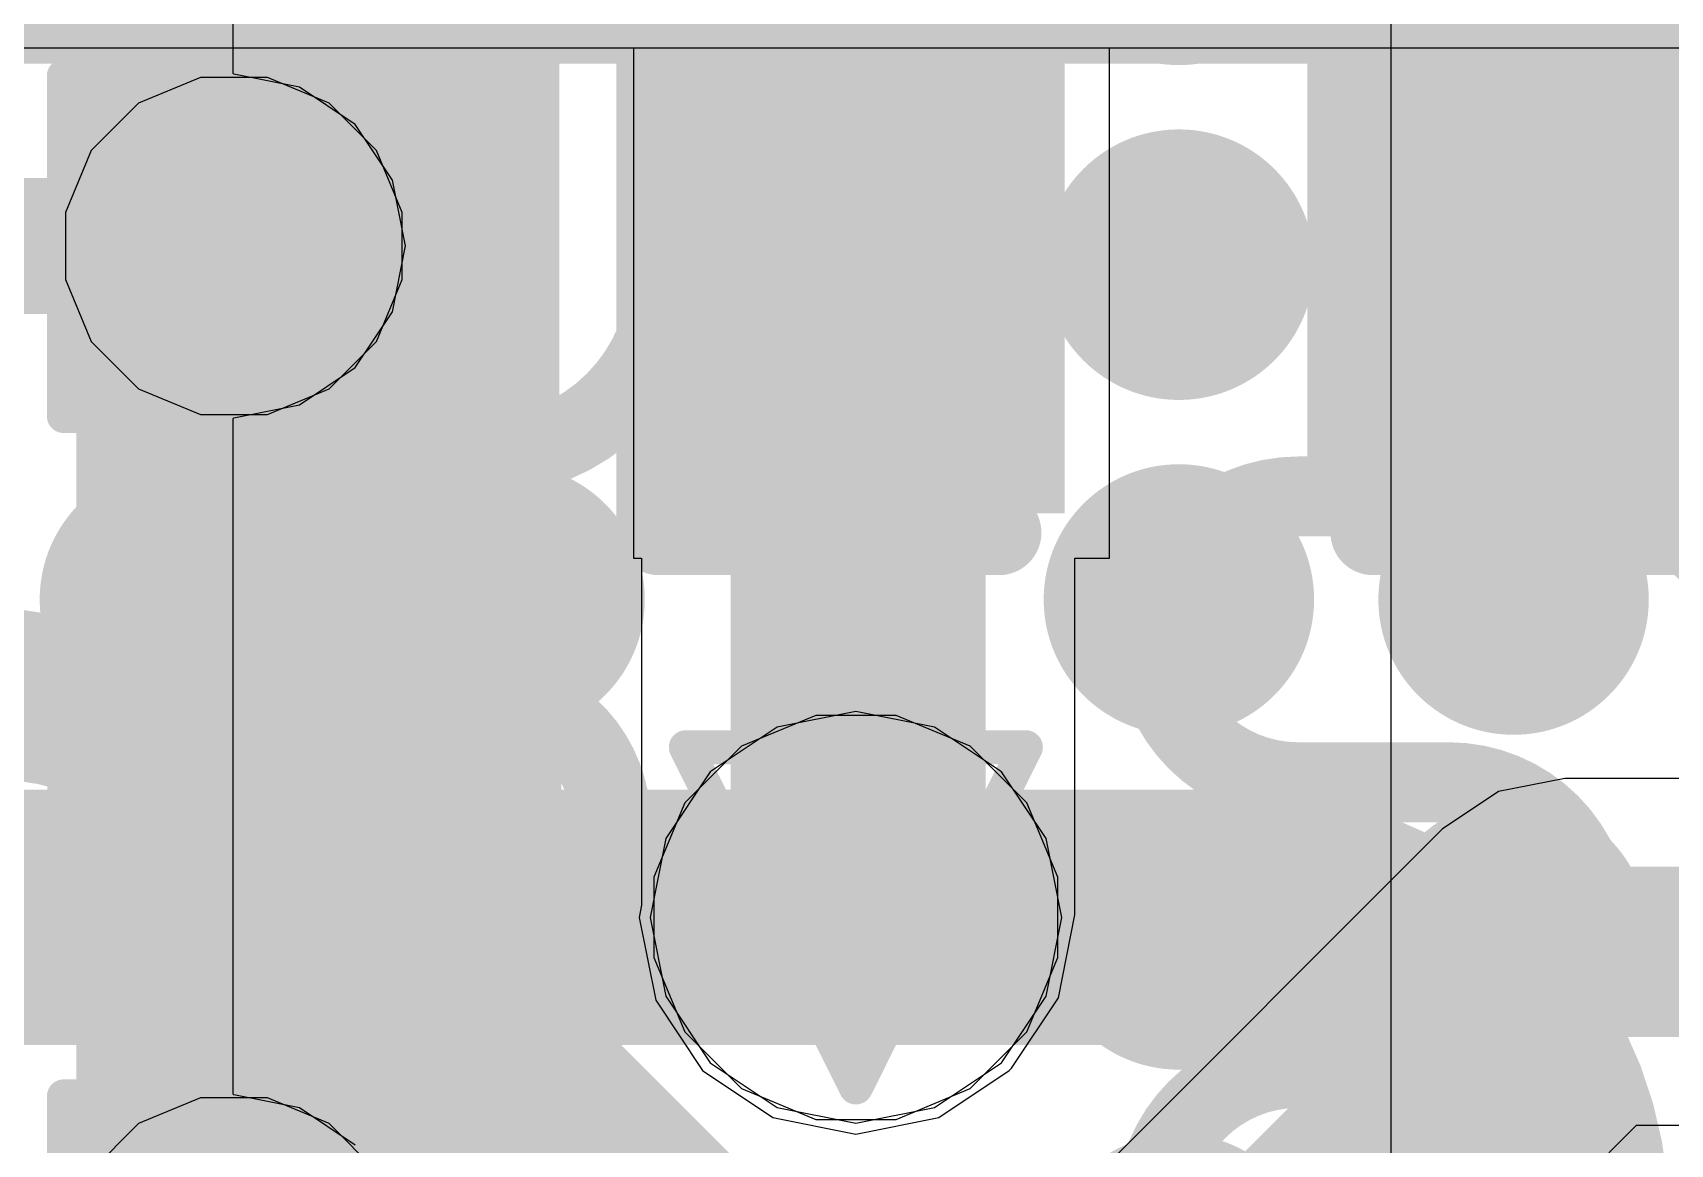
# Model space of a CAD drawing. Header units: inches. Extents: x -6 to 284, y -12 to 154.
# Drawn here: x 57.557 to 60.003, y -4.008 to -2.348 of the extents above; entities that cross this region are included whole.
import ezdxf

# ---------------------------------------------------------------- set-up
doc = ezdxf.new("R2010")
doc.units = ezdxf.units.IN
for name, color, linetype in [('Bottom Layer', 5, 'Continuous'), ('Bottom Paste', 16, 'Continuous'), ('Bottom Solder', 6, 'Continuous'), ('Drill Drawing', 1, 'Continuous'), ('GND-1', 16, 'Continuous'), ('GND-2', 90, 'Continuous'), ('GND-3', 216, 'Continuous'), ('GND-4', 54, 'Continuous'), ('PWR-1', 156, 'Continuous'), ('PWR-2', 130, 'Continuous'), ('Signal L1', 76, 'Continuous'), ('Signal L2', 6, 'Continuous'), ('Top Layer', 1, 'Continuous'), ('Top Overlay', 2, 'Continuous'), ('Top Paste', 8, 'Continuous'), ('Top Solder', 216, 'Continuous'), ('Via Holes', 16, 'Continuous')]:
    doc.layers.add(name, color=color, linetype=linetype)

# ---------------------------------------------------------------- blocks, each defined once
blk = doc.blocks.new('FBGA_153_11_5_13__B_131')
at = {"layer": 'Bottom Layer'}
h = blk.add_hatch(color=5, dxfattribs=at)
edge = h.paths.add_edge_path()
edge.add_arc((2.25000058, 1.74999904), 0.127, 0, 360)
h = blk.add_hatch(color=5, dxfattribs=at)
edge = h.paths.add_edge_path()
edge.add_arc((2.74999958, 1.74999904), 0.127, 0, 360)
h = blk.add_hatch(color=5, dxfattribs=at)
edge = h.paths.add_edge_path()
edge.add_arc((0.75000104, 1.25000004), 0.127, 0, 360)
h = blk.add_hatch(color=5, dxfattribs=at)
edge = h.paths.add_edge_path()
edge.add_arc((1.25000004, 1.25000004), 0.127, 0, 360)
h = blk.add_hatch(color=5, dxfattribs=at)
edge = h.paths.add_edge_path()
edge.add_arc((2.25000058, 1.25000004), 0.127, 0, 360)
h = blk.add_hatch(color=5, dxfattribs=at)
edge = h.paths.add_edge_path()
edge.add_arc((2.74999958, 1.25000004), 0.127, 0, 360)
h = blk.add_hatch(color=5, dxfattribs=at)
edge = h.paths.add_edge_path()
edge.add_arc((1.25000004, 0.75000104), 0.127, 0, 360)
h = blk.add_hatch(color=5, dxfattribs=at)
edge = h.paths.add_edge_path()
edge.add_arc((2.25000058, 0.75000104), 0.127, 0, 360)
h = blk.add_hatch(color=5, dxfattribs=at)
edge = h.paths.add_edge_path()
edge.add_arc((2.74999958, 0.75000104), 0.127, 0, 360)
at = {"layer": 'Bottom Paste'}
h = blk.add_hatch(color=16, dxfattribs=at)
edge = h.paths.add_edge_path()
edge.add_arc((2.25000058, 1.74999904), 0.127, 0, 360)
h = blk.add_hatch(color=16, dxfattribs=at)
edge = h.paths.add_edge_path()
edge.add_arc((2.74999958, 1.74999904), 0.127, 0, 360)
h = blk.add_hatch(color=16, dxfattribs=at)
edge = h.paths.add_edge_path()
edge.add_arc((0.75000104, 1.25000004), 0.127, 0, 360)
h = blk.add_hatch(color=16, dxfattribs=at)
edge = h.paths.add_edge_path()
edge.add_arc((1.25000004, 1.25000004), 0.127, 0, 360)
h = blk.add_hatch(color=16, dxfattribs=at)
edge = h.paths.add_edge_path()
edge.add_arc((2.25000058, 1.25000004), 0.127, 0, 360)
h = blk.add_hatch(color=16, dxfattribs=at)
edge = h.paths.add_edge_path()
edge.add_arc((2.74999958, 1.25000004), 0.127, 0, 360)
h = blk.add_hatch(color=16, dxfattribs=at)
edge = h.paths.add_edge_path()
edge.add_arc((1.25000004, 0.75000104), 0.127, 0, 360)
h = blk.add_hatch(color=16, dxfattribs=at)
edge = h.paths.add_edge_path()
edge.add_arc((2.25000058, 0.75000104), 0.127, 0, 360)
h = blk.add_hatch(color=16, dxfattribs=at)
edge = h.paths.add_edge_path()
edge.add_arc((2.74999958, 0.75000104), 0.127, 0, 360)
at = {"layer": 'Bottom Solder'}
h = blk.add_hatch(color=6, dxfattribs=at)
edge = h.paths.add_edge_path()
edge.add_arc((0.75000104, 2.25000058), 0.20200112, 0, 360)
h = blk.add_hatch(color=6, dxfattribs=at)
edge = h.paths.add_edge_path()
edge.add_arc((1.25000004, 2.25000058), 0.20200112, 0, 360)
h = blk.add_hatch(color=6, dxfattribs=at)
edge = h.paths.add_edge_path()
edge.add_arc((1.74999904, 2.25000058), 0.20200112, 0, 360)
h = blk.add_hatch(color=6, dxfattribs=at)
edge = h.paths.add_edge_path()
edge.add_arc((2.25000058, 2.25000058), 0.20200112, 0, 360)
h = blk.add_hatch(color=6, dxfattribs=at)
edge = h.paths.add_edge_path()
edge.add_arc((2.74999958, 2.25000058), 0.20200112, 0, 360)
h = blk.add_hatch(color=6, dxfattribs=at)
edge = h.paths.add_edge_path()
edge.add_arc((2.25000058, 1.74999904), 0.20200112, 0, 360)
h = blk.add_hatch(color=6, dxfattribs=at)
edge = h.paths.add_edge_path()
edge.add_arc((2.74999958, 1.74999904), 0.20200112, 0, 360)
h = blk.add_hatch(color=6, dxfattribs=at)
edge = h.paths.add_edge_path()
edge.add_arc((0.75000104, 1.25000004), 0.20200112, 0, 360)
h = blk.add_hatch(color=6, dxfattribs=at)
edge = h.paths.add_edge_path()
edge.add_arc((1.25000004, 1.25000004), 0.20200112, 0, 360)
h = blk.add_hatch(color=6, dxfattribs=at)
edge = h.paths.add_edge_path()
edge.add_arc((2.25000058, 1.25000004), 0.20200112, 0, 360)
h = blk.add_hatch(color=6, dxfattribs=at)
edge = h.paths.add_edge_path()
edge.add_arc((2.74999958, 1.25000004), 0.20200112, 0, 360)
h = blk.add_hatch(color=6, dxfattribs=at)
edge = h.paths.add_edge_path()
edge.add_arc((1.25000004, 0.75000104), 0.20200112, 0, 360)
h = blk.add_hatch(color=6, dxfattribs=at)
edge = h.paths.add_edge_path()
edge.add_arc((2.25000058, 0.75000104), 0.20200112, 0, 360)
h = blk.add_hatch(color=6, dxfattribs=at)
edge = h.paths.add_edge_path()
edge.add_arc((2.74999958, 0.75000104), 0.20200112, 0, 360)
h = blk.add_hatch(color=6, dxfattribs=at)
edge = h.paths.add_edge_path()
edge.add_arc((1.25000004, 0.2499995), 0.20200112, 0, 360)
h = blk.add_hatch(color=6, dxfattribs=at)
edge = h.paths.add_edge_path()
edge.add_arc((2.25000058, 0.2499995), 0.20200112, 0, 360)
h = blk.add_hatch(color=6, dxfattribs=at)
edge = h.paths.add_edge_path()
edge.add_arc((2.74999958, 0.2499995), 0.20200112, 0, 360)
blk = doc.blocks.new('C___0402_320')
at = {"layer": 'Top Layer'}
for points in [[(-0.6985, -0.3175), (-0.6985, 0.3175), (-0.2412999999999999, 0.3175), (-0.2413, -0.3175)], [(0.24130254, -0.3175), (0.24130254, 0.3175), (0.6985025399999999, 0.3175), (0.6985025399999999, -0.3175)]]:
    blk.add_hatch(color=1, dxfattribs=at).paths.add_polyline_path(points)
at = {"layer": 'Top Paste'}
for points in [[(-0.6985, -0.3175), (-0.6985, 0.3175), (-0.2412999999999999, 0.3175), (-0.2413, -0.3175)], [(0.24130254, -0.3175), (0.24130254, 0.3175), (0.6985025399999999, 0.3175), (0.6985025399999999, -0.3175)]]:
    blk.add_hatch(color=8, dxfattribs=at).paths.add_polyline_path(points)
at = {"layer": 'Top Solder'}
for points in [[(-0.7584998799999999, -0.37749988), (-0.7584998799999999, 0.37749988), (-0.18130012, 0.37749988), (-0.18130012, -0.37749988)], [(0.1813026599999999, -0.37749988), (0.18130266, 0.37749988), (0.75850242, 0.37749988), (0.75850242, -0.37749988)]]:
    blk.add_hatch(color=216, dxfattribs=at).paths.add_polyline_path(points)
at = {"layer": 'Top Overlay'}
for points in [[(-0.7874, 0.4064, 0.127, 0.127, 0), (-0.7874, -0.4064, 0.127, 0.127, 0)], [(-0.2794, 0.4064, 0.127, 0.127, 0), (-0.7874, 0.4064, 0.127, 0.127, 0)], [(0.7874, 0.4064, 0.127, 0.127, 0), (0.27940254, 0.40640254, 0.127, 0.127, 0)], [(0.7874, 0.4064, 0.127, 0.127, 0), (0.7874, -0.4064, 0.127, 0.127, 0)], [(-0.2794, -0.4064, 0.127, 0.127, 0), (-0.7874, -0.4064, 0.127, 0.127, 0)], [(0.7874, -0.4064, 0.127, 0.127, 0), (0.27940254, -0.40640254, 0.127, 0.127, 0)]]:
    blk.add_lwpolyline(points, format="xyseb", dxfattribs=at)
for points in [[(-0.8191499999999999, 0.4064, 0.0635, 0.0635, 1), (-0.7556499999999999, 0.4064, 0.0635, 0.0635, 1)], [(-0.8191499999999999, 0.4064, 0.0635, 0.0635, 1), (-0.7556499999999999, 0.4064, 0.0635, 0.0635, 1)], [(-0.31115, 0.4064, 0.0635, 0.0635, 1), (-0.24765, 0.4064, 0.0635, 0.0635, 1)], [(0.24765254, 0.40640254, 0.0635, 0.0635, 1), (0.31115254, 0.40640254, 0.0635, 0.0635, 1)], [(0.7556499999999999, 0.4064, 0.0635, 0.0635, 1), (0.8191499999999999, 0.4064, 0.0635, 0.0635, 1)], [(0.7556499999999999, 0.4064, 0.0635, 0.0635, 1), (0.8191499999999999, 0.4064, 0.0635, 0.0635, 1)], [(-0.8191499999999999, -0.4064, 0.0635, 0.0635, 1), (-0.7556499999999999, -0.4064, 0.0635, 0.0635, 1)], [(-0.8191499999999999, -0.4064, 0.0635, 0.0635, 1), (-0.7556499999999999, -0.4064, 0.0635, 0.0635, 1)], [(-0.31115, -0.4064, 0.0635, 0.0635, 1), (-0.24765, -0.4064, 0.0635, 0.0635, 1)], [(0.24765254, -0.40640254, 0.0635, 0.0635, 1), (0.31115254, -0.40640254, 0.0635, 0.0635, 1)], [(0.7556499999999999, -0.4064, 0.0635, 0.0635, 1), (0.8191499999999999, -0.4064, 0.0635, 0.0635, 1)], [(0.7556499999999999, -0.4064, 0.0635, 0.0635, 1), (0.8191499999999999, -0.4064, 0.0635, 0.0635, 1)]]:
    blk.add_lwpolyline(points, format="xyseb", close=True, dxfattribs=at)
blk = doc.blocks.new('C___0402_321')
at = {"layer": 'Top Layer'}
for points in [[(-0.6985, -0.3175), (-0.6985, 0.3175), (-0.2412999999999999, 0.3175), (-0.2413, -0.3175)], [(0.2412999999999999, -0.3175), (0.2413, 0.3175), (0.6985, 0.3175), (0.6985, -0.3175)]]:
    blk.add_hatch(color=1, dxfattribs=at).paths.add_polyline_path(points)
at = {"layer": 'Top Paste'}
for points in [[(-0.6985, -0.3175), (-0.6985, 0.3175), (-0.2412999999999999, 0.3175), (-0.2413, -0.3175)], [(0.2412999999999999, -0.3175), (0.2413, 0.3175), (0.6985, 0.3175), (0.6985, -0.3175)]]:
    blk.add_hatch(color=8, dxfattribs=at).paths.add_polyline_path(points)
at = {"layer": 'Top Solder'}
for points in [[(-0.7584998799999999, -0.37749988), (-0.7584998799999999, 0.37749988), (-0.18130012, 0.37749988), (-0.18130012, -0.37749988)], [(0.18130012, -0.37749988), (0.18130012, 0.37749988), (0.7584998799999999, 0.37749988), (0.7584998799999999, -0.37749988)]]:
    blk.add_hatch(color=216, dxfattribs=at).paths.add_polyline_path(points)
at = {"layer": 'Top Overlay'}
for points in [[(-0.2794, 0.40640254, 0.127, 0.127, 0), (-0.7874, 0.4064, 0.127, 0.127, 0)], [(-0.7874, 0.4064, 0.127, 0.127, 0), (-0.7874, -0.4064, 0.127, 0.127, 0)], [(0.7874, 0.4064, 0.127, 0.127, 0), (0.2794, 0.4064, 0.127, 0.127, 0)], [(0.7874, 0.4064, 0.127, 0.127, 0), (0.7874, -0.4064, 0.127, 0.127, 0)], [(-0.2794, -0.4064, 0.127, 0.127, 0), (-0.7874, -0.4064, 0.127, 0.127, 0)], [(0.7874, -0.4064, 0.127, 0.127, 0), (0.2794, -0.4064, 0.127, 0.127, 0)]]:
    blk.add_lwpolyline(points, format="xyseb", dxfattribs=at)
for points in [[(-0.8191499999999999, 0.4064, 0.0635, 0.0635, 1), (-0.7556499999999999, 0.4064, 0.0635, 0.0635, 1)], [(-0.8191499999999999, 0.4064, 0.0635, 0.0635, 1), (-0.7556499999999999, 0.4064, 0.0635, 0.0635, 1)], [(-0.31115, 0.40640254, 0.0635, 0.0635, 1), (-0.24765, 0.40640254, 0.0635, 0.0635, 1)], [(0.24765, 0.4064, 0.0635, 0.0635, 1), (0.31115, 0.4064, 0.0635, 0.0635, 1)], [(0.7556499999999999, 0.4064, 0.0635, 0.0635, 1), (0.8191499999999999, 0.4064, 0.0635, 0.0635, 1)], [(0.7556499999999999, 0.4064, 0.0635, 0.0635, 1), (0.8191499999999999, 0.4064, 0.0635, 0.0635, 1)], [(-0.8191499999999999, -0.4064, 0.0635, 0.0635, 1), (-0.7556499999999999, -0.4064, 0.0635, 0.0635, 1)], [(-0.8191499999999999, -0.4064, 0.0635, 0.0635, 1), (-0.7556499999999999, -0.4064, 0.0635, 0.0635, 1)], [(-0.31115, -0.4064, 0.0635, 0.0635, 1), (-0.24765, -0.4064, 0.0635, 0.0635, 1)], [(0.24765, -0.4064, 0.0635, 0.0635, 1), (0.31115, -0.4064, 0.0635, 0.0635, 1)], [(0.7556499999999999, -0.4064, 0.0635, 0.0635, 1), (0.8191499999999999, -0.4064, 0.0635, 0.0635, 1)], [(0.7556499999999999, -0.4064, 0.0635, 0.0635, 1), (0.8191499999999999, -0.4064, 0.0635, 0.0635, 1)]]:
    blk.add_lwpolyline(points, format="xyseb", close=True, dxfattribs=at)
blk = doc.blocks.new('C___0402_324')
at = {"layer": 'Top Layer'}
for points in [[(-0.6985, -0.3175), (-0.6985, 0.3175), (-0.2412999999999999, 0.3175), (-0.2413, -0.3175)], [(0.2412999999999999, -0.3175), (0.2413, 0.3175), (0.6985, 0.3175), (0.6985, -0.3175)]]:
    blk.add_hatch(color=1, dxfattribs=at).paths.add_polyline_path(points)
at = {"layer": 'Top Paste'}
for points in [[(-0.6985, -0.3175), (-0.6985, 0.3175), (-0.2412999999999999, 0.3175), (-0.2413, -0.3175)], [(0.2412999999999999, -0.3175), (0.2413, 0.3175), (0.6985, 0.3175), (0.6985, -0.3175)]]:
    blk.add_hatch(color=8, dxfattribs=at).paths.add_polyline_path(points)
at = {"layer": 'Top Solder'}
for points in [[(-0.7584998799999999, -0.37749988), (-0.7584998799999999, 0.37749988), (-0.18130012, 0.37749988), (-0.18130012, -0.37749988)], [(0.18130012, -0.37749988), (0.18130012, 0.37749988), (0.7584998799999999, 0.37749988), (0.7584998799999999, -0.37749988)]]:
    blk.add_hatch(color=216, dxfattribs=at).paths.add_polyline_path(points)
at = {"layer": 'Top Overlay'}
for points in [[(-0.7874, 0.4064, 0.127, 0.127, 0), (-0.7874, -0.4064, 0.127, 0.127, 0)], [(-0.2794, 0.4064, 0.127, 0.127, 0), (-0.7874, 0.4064, 0.127, 0.127, 0)], [(0.7874, 0.4064, 0.127, 0.127, 0), (0.2794, 0.4064, 0.127, 0.127, 0)], [(0.7874, 0.4064, 0.127, 0.127, 0), (0.7874, -0.4064, 0.127, 0.127, 0)], [(-0.2794, -0.4064, 0.127, 0.127, 0), (-0.7874, -0.4064, 0.127, 0.127, 0)], [(0.7874, -0.4064, 0.127, 0.127, 0), (0.2794, -0.4064, 0.127, 0.127, 0)]]:
    blk.add_lwpolyline(points, format="xyseb", dxfattribs=at)
for points in [[(-0.8191499999999999, 0.4064, 0.0635, 0.0635, 1), (-0.7556499999999999, 0.4064, 0.0635, 0.0635, 1)], [(-0.8191499999999999, 0.4064, 0.0635, 0.0635, 1), (-0.7556499999999999, 0.4064, 0.0635, 0.0635, 1)], [(-0.31115, 0.4064, 0.0635, 0.0635, 1), (-0.24765, 0.4064, 0.0635, 0.0635, 1)], [(0.24765, 0.4064, 0.0635, 0.0635, 1), (0.31115, 0.4064, 0.0635, 0.0635, 1)], [(0.7556499999999999, 0.4064, 0.0635, 0.0635, 1), (0.8191499999999999, 0.4064, 0.0635, 0.0635, 1)], [(0.7556499999999999, 0.4064, 0.0635, 0.0635, 1), (0.8191499999999999, 0.4064, 0.0635, 0.0635, 1)], [(-0.8191499999999999, -0.4064, 0.0635, 0.0635, 1), (-0.7556499999999999, -0.4064, 0.0635, 0.0635, 1)], [(-0.8191499999999999, -0.4064, 0.0635, 0.0635, 1), (-0.7556499999999999, -0.4064, 0.0635, 0.0635, 1)], [(-0.31115, -0.4064, 0.0635, 0.0635, 1), (-0.24765, -0.4064, 0.0635, 0.0635, 1)], [(0.24765, -0.4064, 0.0635, 0.0635, 1), (0.31115, -0.4064, 0.0635, 0.0635, 1)], [(0.7556499999999999, -0.4064, 0.0635, 0.0635, 1), (0.8191499999999999, -0.4064, 0.0635, 0.0635, 1)], [(0.7556499999999999, -0.4064, 0.0635, 0.0635, 1), (0.8191499999999999, -0.4064, 0.0635, 0.0635, 1)]]:
    blk.add_lwpolyline(points, format="xyseb", close=True, dxfattribs=at)

msp = doc.modelspace()

# ---------------------------------------------------------------- hatches: boundary and pattern name
at = {"layer": 'Bottom Layer'}
h = msp.add_hatch(color=5, dxfattribs=at)
edge = h.paths.add_edge_path()
edge.add_arc((57.85742048, -2.66642342), 0.1499997, 0, 360)
h = msp.add_hatch(color=5, dxfattribs=at)
edge = h.paths.add_edge_path()
edge.add_arc((58.78664646, -3.66896142), 0.1999996, 0, 360)
at = {"layer": 'GND-1'}
h = msp.add_hatch(color=16, dxfattribs=at)
edge = h.paths.add_edge_path()
edge.add_arc((57.85742048, -2.66642342), 0.1499997, 0, 360)
h = msp.add_hatch(color=16, dxfattribs=at)
edge = h.paths.add_edge_path()
edge.add_arc((58.78664646, -3.66896142), 0.1999996, 0, 360)
at = {"layer": 'GND-2'}
h = msp.add_hatch(color=90, dxfattribs=at)
edge = h.paths.add_edge_path()
edge.add_arc((57.85742048, -2.66642342), 0.1499997, 0, 360)
h = msp.add_hatch(color=90, dxfattribs=at)
edge = h.paths.add_edge_path()
edge.add_arc((58.78664646, -3.66896142), 0.1999996, 0, 360)
at = {"layer": 'GND-3'}
h = msp.add_hatch(color=216, dxfattribs=at)
edge = h.paths.add_edge_path()
edge.add_arc((57.85742048, -2.66642342), 0.1499997, 0, 360)
h = msp.add_hatch(color=216, dxfattribs=at)
edge = h.paths.add_edge_path()
edge.add_arc((58.78664646, -3.66896142), 0.1999996, 0, 360)
at = {"layer": 'GND-4'}
h = msp.add_hatch(color=54, dxfattribs=at)
edge = h.paths.add_edge_path()
edge.add_arc((57.85742048, -2.66642342), 0.1499997, 0, 360)
h = msp.add_hatch(color=54, dxfattribs=at)
edge = h.paths.add_edge_path()
edge.add_arc((58.78664646, -3.66896142), 0.1999996, 0, 360)
at = {"layer": 'PWR-1'}
h = msp.add_hatch(color=156, dxfattribs=at)
edge = h.paths.add_edge_path()
edge.add_arc((57.85742048, -2.66642342), 0.1499997, 0, 360)
h = msp.add_hatch(color=156, dxfattribs=at)
edge = h.paths.add_edge_path()
edge.add_arc((58.78664646, -3.66896142), 0.1999996, 0, 360)
at = {"layer": 'PWR-2'}
h = msp.add_hatch(color=130, dxfattribs=at)
edge = h.paths.add_edge_path()
edge.add_arc((57.85742048, -2.66642342), 0.1499997, 0, 360)
h = msp.add_hatch(color=130, dxfattribs=at)
edge = h.paths.add_edge_path()
edge.add_arc((58.78664646, -3.66896142), 0.1999996, 0, 360)
at = {"layer": 'Signal L1'}
h = msp.add_hatch(color=76, dxfattribs=at)
edge = h.paths.add_edge_path()
edge.add_arc((57.85742048, -2.66642342), 0.1499997, 0, 360)
h = msp.add_hatch(color=76, dxfattribs=at)
edge = h.paths.add_edge_path()
edge.add_arc((58.78664646, -3.66896142), 0.1999996, 0, 360)
at = {"layer": 'Signal L2'}
h = msp.add_hatch(color=6, dxfattribs=at)
edge = h.paths.add_edge_path()
edge.add_arc((57.85742048, -2.66642342), 0.1499997, 0, 360)
h = msp.add_hatch(color=6, dxfattribs=at)
edge = h.paths.add_edge_path()
edge.add_arc((58.78664646, -3.66896142), 0.1999996, 0, 360)
at = {"layer": 'Top Layer'}
msp.add_hatch(color=1, dxfattribs=at).paths.add_polyline_path([(57.62198534, -5.04895358), (58.19147366, -5.04895358), (58.19147366, -2.37058962), (57.62198534, -2.37058962)])
h = msp.add_hatch(color=1, dxfattribs=at)
edge = h.paths.add_edge_path()
edge.add_arc((57.85742048, -2.66642342), 0.1499997, 0, 360)
h = msp.add_hatch(color=1, dxfattribs=at)
edge = h.paths.add_edge_path()
edge.add_arc((58.78664646, -3.66896142), 0.1999996, 0, 360)
at = {"layer": 'Via Holes'}
h = msp.add_hatch(color=7, dxfattribs=at)
edge = h.paths.add_edge_path()
edge.add_arc((57.85742048, -2.66642342), 0.07499858, 0, 360)
h = msp.add_hatch(color=7, dxfattribs=at)
edge = h.paths.add_edge_path()
edge.add_arc((58.78664646, -3.66896142), 0.0999998, 0, 360)

# ---------------------------------------------------------------- linework, layer by layer
at = {"layer": 'Bottom Layer'}
for points in [[(57.26928093999999, -2.89684714, 0.2032, 0.2032, -0.4142135623730951), (57.49970465999999, -2.66642342, 0.2032, 0.2032, 0)], [(57.49970465999999, -2.66642342, 0.2032, 0.2032, 0), (57.85742048, -2.66642342, 0.2032, 0.2032, 0)], [(57.76928248, -3.62514896, 0.3809999999999999, 0.3809999999999999, 0), (57.76928248, -3.19436242, 0.3809999999999999, 0.3809999999999999, 0)], [(56.89433884, -3.66896142, 0.3809999999999999, 0.3809999999999999, 0), (57.74061349999999, -3.66896142, 0.3809999999999999, 0.3809999999999999, 0)], [(57.75149739999999, -3.66808258, 0.3809999999999999, 0.3809999999999999, 0), (57.75936378, -3.66808258, 0.3809999999999999, 0.3809999999999999, 0)], [(57.75936378, -3.66808258, 0.3809999999999999, 0.3809999999999999, 0), (58.24300263999999, -3.66808258, 0.3809999999999999, 0.3809999999999999, 0)], [(58.29468147999999, -3.66896142, 0.3809999999999999, 0.3809999999999999, 0), (58.78664646, -3.66896142, 0.3809999999999999, 0.3809999999999999, 0)], [(57.76928248, -3.62514896, 0.2032, 0.2032, -0.1140082147798367), (57.75936378, -3.66808258, 0.2032, 0.2032, 0)]]:
    msp.add_lwpolyline(points, format="xyseb", dxfattribs=at)
for points in [[(57.44890466, -2.66642342, 0.1016, 0.1016, 1), (57.55050466, -2.66642342, 0.1016, 0.1016, 1)], [(57.44890466, -2.66642342, 0.1016, 0.1016, 1), (57.55050466, -2.66642342, 0.1016, 0.1016, 1)], [(57.80662047999999, -2.66642342, 0.1016, 0.1016, 1), (57.90822048, -2.66642342, 0.1016, 0.1016, 1)], [(57.67403247999999, -3.19436242, 0.1905, 0.1905, 1), (57.86453247999999, -3.19436242, 0.1905, 0.1905, 1)], [(57.67403247999999, -3.62514896, 0.1905, 0.1905, 1), (57.86453247999999, -3.62514896, 0.1905, 0.1905, 1)], [(57.6453635, -3.66896142, 0.1905, 0.1905, 1), (57.83586349999999, -3.66896142, 0.1905, 0.1905, 1)], [(57.6562474, -3.66808258, 0.1905, 0.1905, 1), (57.8467474, -3.66808258, 0.1905, 0.1905, 1)], [(57.66411377999999, -3.66808258, 0.1905, 0.1905, 1), (57.85461377999999, -3.66808258, 0.1905, 0.1905, 1)], [(57.66411377999999, -3.66808258, 0.1905, 0.1905, 1), (57.85461377999999, -3.66808258, 0.1905, 0.1905, 1)], [(58.14775263999999, -3.66808258, 0.1905, 0.1905, 1), (58.33825264, -3.66808258, 0.1905, 0.1905, 1)], [(58.19943147999999, -3.66896142, 0.1905, 0.1905, 1), (58.38993148, -3.66896142, 0.1905, 0.1905, 1)], [(58.69139646, -3.66896142, 0.1905, 0.1905, 1), (58.88189645999999, -3.66896142, 0.1905, 0.1905, 1)], [(57.71848247999999, -3.62514896, 0.1016, 0.1016, 1), (57.82008248, -3.62514896, 0.1016, 0.1016, 1)], [(57.70856377999999, -3.66808258, 0.1016, 0.1016, 1), (57.81016378, -3.66808258, 0.1016, 0.1016, 1)]]:
    msp.add_lwpolyline(points, format="xyseb", close=True, dxfattribs=at)
at = {"layer": 'Drill Drawing'}
for points in [[(57.60342048, -2.41242342, 0.0508, 0.0508, 0), (58.11142048, -2.41242342, 0.0508, 0.0508, 0)], [(57.60342048, -2.92042342, 0.0508, 0.0508, 0), (57.60342048, -2.41242342, 0.0508, 0.0508, 0)], [(58.11142048, -2.92042342, 0.0508, 0.0508, 0), (58.11142048, -2.41242342, 0.0508, 0.0508, 0)], [(57.60342048, -2.92042342, 0.0508, 0.0508, 0), (58.11142048, -2.92042342, 0.0508, 0.0508, 0)], [(58.53264646, -3.41496142, 0.0508, 0.0508, 0), (59.04064646, -3.41496142, 0.0508, 0.0508, 0)], [(58.53264646, -3.41496142, 0.0508, 0.0508, 0), (58.78664646, -3.92296142, 0.0508, 0.0508, 0)], [(58.78664646, -3.92296142, 0.0508, 0.0508, 0), (59.04064646, -3.41496142, 0.0508, 0.0508, 0)], [(57.60342048, -3.93629896, 0.0508, 0.0508, 0), (58.11142048, -3.93629896, 0.0508, 0.0508, 0)], [(57.60342048, -4.444298959999999, 0.0508, 0.0508, 0), (57.60342048, -3.93629896, 0.0508, 0.0508, 0)], [(58.11142048, -4.444298959999999, 0.0508, 0.0508, 0), (58.11142048, -3.93629896, 0.0508, 0.0508, 0)]]:
    msp.add_lwpolyline(points, format="xyseb", dxfattribs=at)
for points in [[(57.59072047999999, -2.41242342, 0.0254, 0.0254, 1), (57.61612048, -2.41242342, 0.0254, 0.0254, 1)], [(57.59072047999999, -2.41242342, 0.0254, 0.0254, 1), (57.61612048, -2.41242342, 0.0254, 0.0254, 1)], [(58.09872047999999, -2.41242342, 0.0254, 0.0254, 1), (58.12412048, -2.41242342, 0.0254, 0.0254, 1)], [(58.09872047999999, -2.41242342, 0.0254, 0.0254, 1), (58.12412048, -2.41242342, 0.0254, 0.0254, 1)], [(57.59072047999999, -2.92042342, 0.0254, 0.0254, 1), (57.61612048, -2.92042342, 0.0254, 0.0254, 1)], [(57.59072047999999, -2.92042342, 0.0254, 0.0254, 1), (57.61612048, -2.92042342, 0.0254, 0.0254, 1)], [(58.09872047999999, -2.92042342, 0.0254, 0.0254, 1), (58.12412048, -2.92042342, 0.0254, 0.0254, 1)], [(58.09872047999999, -2.92042342, 0.0254, 0.0254, 1), (58.12412048, -2.92042342, 0.0254, 0.0254, 1)], [(58.51994645999999, -3.41496142, 0.0254, 0.0254, 1), (58.54534646, -3.41496142, 0.0254, 0.0254, 1)], [(58.51994645999999, -3.41496142, 0.0254, 0.0254, 1), (58.54534646, -3.41496142, 0.0254, 0.0254, 1)], [(59.02794645999999, -3.41496142, 0.0254, 0.0254, 1), (59.05334646, -3.41496142, 0.0254, 0.0254, 1)], [(59.02794645999999, -3.41496142, 0.0254, 0.0254, 1), (59.05334646, -3.41496142, 0.0254, 0.0254, 1)], [(57.59072047999999, -3.93629896, 0.0254, 0.0254, 1), (57.61612048, -3.93629896, 0.0254, 0.0254, 1)], [(57.59072047999999, -3.93629896, 0.0254, 0.0254, 1), (57.61612048, -3.93629896, 0.0254, 0.0254, 1)], [(58.09872047999999, -3.93629896, 0.0254, 0.0254, 1), (58.12412048, -3.93629896, 0.0254, 0.0254, 1)], [(58.09872047999999, -3.93629896, 0.0254, 0.0254, 1), (58.12412048, -3.93629896, 0.0254, 0.0254, 1)], [(58.77394646, -3.92296142, 0.0254, 0.0254, 1), (58.79934646, -3.92296142, 0.0254, 0.0254, 1)], [(58.77394646, -3.92296142, 0.0254, 0.0254, 1), (58.79934646, -3.92296142, 0.0254, 0.0254, 1)]]:
    msp.add_lwpolyline(points, format="xyseb", close=True, dxfattribs=at)
at = {"layer": 'GND-1'}
for p, q in [((58.72665419999999, -3.36736182), (58.61580351999999, -3.4132774)), ((58.84663872, -3.36736182), (58.72665419999999, -3.36736182)), ((58.9574894, -3.4132774), (58.84663872, -3.36736182)), ((58.61580351999999, -3.4132774), (58.53096244, -3.49811848)), ((59.04233047999999, -3.49811848), (58.9574894, -3.4132774)), ((58.53096244, -3.49811848), (58.48504686, -3.60896916)), ((59.08824606, -3.60896916), (59.04233047999999, -3.49811848)), ((58.48504686, -3.60896916), (58.48504686, -3.72895368)), ((59.08824606, -3.72895368), (59.08824606, -3.60896916)), ((58.48504686, -3.72895368), (58.53096244, -3.83980436)), ((59.04233047999999, -3.83980436), (59.08824606, -3.72895368)), ((58.53096244, -3.83980436), (58.61580351999999, -3.92464544)), ((58.9574894, -3.92464544), (59.04233047999999, -3.83980436)), ((58.61580351999999, -3.92464544), (58.72665419999999, -3.97056102)), ((58.84663872, -3.97056102), (58.9574894, -3.92464544)), ((58.72665419999999, -3.97056102), (58.84663872, -3.97056102))]:
    msp.add_line(p, q, dxfattribs=at)
at = {"layer": 'GND-2'}
for p, q in [((58.72665419999999, -3.36736182), (58.61580351999999, -3.4132774)), ((58.84663872, -3.36736182), (58.72665419999999, -3.36736182)), ((58.9574894, -3.4132774), (58.84663872, -3.36736182)), ((58.61580351999999, -3.4132774), (58.53096244, -3.49811848)), ((59.04233047999999, -3.49811848), (58.9574894, -3.4132774)), ((58.53096244, -3.49811848), (58.48504686, -3.60896916)), ((59.08824606, -3.60896916), (59.04233047999999, -3.49811848)), ((58.48504686, -3.60896916), (58.48504686, -3.72895368)), ((59.08824606, -3.72895368), (59.08824606, -3.60896916)), ((58.48504686, -3.72895368), (58.53096244, -3.83980436)), ((59.04233047999999, -3.83980436), (59.08824606, -3.72895368)), ((58.53096244, -3.83980436), (58.61580351999999, -3.92464544)), ((58.9574894, -3.92464544), (59.04233047999999, -3.83980436)), ((58.61580351999999, -3.92464544), (58.72665419999999, -3.97056102)), ((58.84663872, -3.97056102), (58.9574894, -3.92464544)), ((58.72665419999999, -3.97056102), (58.84663872, -3.97056102))]:
    msp.add_line(p, q, dxfattribs=at)
at = {"layer": 'GND-3'}
for p, q in [((58.72665419999999, -3.36736182), (58.61580351999999, -3.4132774)), ((58.84663872, -3.36736182), (58.72665419999999, -3.36736182)), ((58.9574894, -3.4132774), (58.84663872, -3.36736182)), ((58.61580351999999, -3.4132774), (58.53096244, -3.49811848)), ((59.04233047999999, -3.49811848), (58.9574894, -3.4132774)), ((58.53096244, -3.49811848), (58.48504686, -3.60896916)), ((59.08824606, -3.60896916), (59.04233047999999, -3.49811848)), ((58.48504686, -3.60896916), (58.48504686, -3.72895368)), ((59.08824606, -3.72895368), (59.08824606, -3.60896916)), ((58.48504686, -3.72895368), (58.53096244, -3.83980436)), ((59.04233047999999, -3.83980436), (59.08824606, -3.72895368)), ((58.53096244, -3.83980436), (58.61580351999999, -3.92464544)), ((58.9574894, -3.92464544), (59.04233047999999, -3.83980436)), ((58.61580351999999, -3.92464544), (58.72665419999999, -3.97056102)), ((58.84663872, -3.97056102), (58.9574894, -3.92464544)), ((58.72665419999999, -3.97056102), (58.84663872, -3.97056102))]:
    msp.add_line(p, q, dxfattribs=at)
at = {"layer": 'GND-4'}
for p, q in [((58.72665419999999, -3.36736182), (58.61580351999999, -3.4132774)), ((58.84663872, -3.36736182), (58.72665419999999, -3.36736182)), ((58.9574894, -3.4132774), (58.84663872, -3.36736182)), ((58.61580351999999, -3.4132774), (58.53096244, -3.49811848)), ((59.04233047999999, -3.49811848), (58.9574894, -3.4132774)), ((58.53096244, -3.49811848), (58.48504686, -3.60896916)), ((59.08824606, -3.60896916), (59.04233047999999, -3.49811848)), ((58.48504686, -3.60896916), (58.48504686, -3.72895368)), ((59.08824606, -3.72895368), (59.08824606, -3.60896916)), ((58.48504686, -3.72895368), (58.53096244, -3.83980436)), ((59.04233047999999, -3.83980436), (59.08824606, -3.72895368)), ((58.53096244, -3.83980436), (58.61580351999999, -3.92464544)), ((58.9574894, -3.92464544), (59.04233047999999, -3.83980436)), ((58.61580351999999, -3.92464544), (58.72665419999999, -3.97056102)), ((58.84663872, -3.97056102), (58.9574894, -3.92464544)), ((58.72665419999999, -3.97056102), (58.84663872, -3.97056102))]:
    msp.add_line(p, q, dxfattribs=at)
at = {"layer": 'PWR-1'}
for p, q in [((57.85623429999999, -2.40891822), (57.85623429999999, 3.37778344)), ((57.85742302, -2.40989358), (57.85623429999999, -2.40891822)), ((57.95558894, -2.4294211), (57.85742302, -2.40989358)), ((58.03881458, -2.48502932), (57.95558894, -2.4294211)), ((58.0944228, -2.56825496), (58.03881458, -2.48502932)), ((58.11395031999999, -2.66642342), (58.0944228, -2.56825496)), ((58.0944228, -2.76459188), (58.11395031999999, -2.66642342)), ((58.03881458, -2.84781752), (58.0944228, -2.76459188)), ((57.95558894, -2.90342574), (58.03881458, -2.84781752)), ((57.85742302, -2.92295326), (57.95558894, -2.90342574)), ((57.85623429999999, -2.92392862), (57.85742302, -2.92295326)), ((57.85623429999999, -3.93279376), (57.85623429999999, -2.92392862)), ((58.78664646, -3.36145378), (58.66896826, -3.38486242)), ((58.90432465999999, -3.38486242), (58.78664646, -3.36145378)), ((58.66896826, -3.38486242), (58.56920467999999, -3.45151964)), ((59.00408823999999, -3.45151964), (58.90432465999999, -3.38486242)), ((58.56920467999999, -3.45151964), (58.50254746, -3.55128322)), ((59.07074546, -3.55128322), (59.00408823999999, -3.45151964)), ((58.50254746, -3.55128322), (58.47913882, -3.66896142)), ((59.09415409999999, -3.66896142), (59.07074546, -3.55128322)), ((58.47913882, -3.66896142), (58.50254746, -3.78663962)), ((59.07074546, -3.78663962), (59.09415409999999, -3.66896142)), ((58.50254746, -3.78663962), (58.56920467999999, -3.8864032)), ((59.00408823999999, -3.8864032), (59.07074546, -3.78663962)), ((58.56920467999999, -3.8864032), (58.66896826, -3.95306042)), ((58.90432465999999, -3.95306042), (59.00408823999999, -3.8864032)), ((57.85742302, -3.93376912), (57.85623429999999, -3.93279376)), ((57.95558894, -3.95329664), (57.85742302, -3.93376912)), ((58.03881458, -4.008904859999999), (57.95558894, -3.95329664)), ((58.66896826, -3.95306042), (58.78664646, -3.97646906)), ((58.78664646, -3.97646906), (58.90432465999999, -3.95306042))]:
    msp.add_line(p, q, dxfattribs=at)
at = {"layer": 'PWR-2'}
for points in [[(55.00387272, -2.3420832, 0.10414, 0.10414, 0), (60.41956674, -2.3420832, 0.10414, 0.10414, 0)], [(58.83744646, -3.66896142, 0.3809999999999999, 0.3809999999999999, 0), (59.35867986, -3.66896142, 0.3809999999999999, 0.3809999999999999, 0)], [(59.35867986, -3.66896142, 0.3809999999999999, 0.3809999999999999, -0.4142135623730951), (59.81146534, -4.1217469, 0.3809999999999999, 0.3809999999999999, 0)], [(59.81146534, -7.54156226, 0.3809999999999999, 0.3809999999999999, 0), (59.81146534, -4.1217469, 0.3809999999999999, 0.3809999999999999, 0)]]:
    msp.add_lwpolyline(points, format="xyseb", dxfattribs=at)
for points in [[(58.74219646, -3.66896142, 0.1905, 0.1905, 1), (58.93269646, -3.66896142, 0.1905, 0.1905, 1)], [(59.26342986, -3.66896142, 0.1905, 0.1905, 1), (59.45392986, -3.66896142, 0.1905, 0.1905, 1)], [(59.26342986, -3.66896142, 0.1905, 0.1905, 1), (59.45392986, -3.66896142, 0.1905, 0.1905, 1)], [(59.71621533999999, -4.1217469, 0.1905, 0.1905, 1), (59.90671534, -4.1217469, 0.1905, 0.1905, 1)], [(59.71621533999999, -4.1217469, 0.1905, 0.1905, 1), (59.90671534, -4.1217469, 0.1905, 0.1905, 1)]]:
    msp.add_lwpolyline(points, format="xyseb", close=True, dxfattribs=at)
at = {"layer": 'Signal L1'}
for points in [[(59.87937732, -2.8270962, 0.11938, 0.11938, 0), (59.87937732, -1.33218682, 0.11938, 0.11938, 0)], [(58.50796019999999, -2.4893778, 0.11938, 0.11938, -0.1987786437158364), (58.68154379999999, -2.07000348, 0.11938, 0.11938, 0)], [(58.50796019999999, -2.70318484, 0.11938, 0.11938, 0), (58.50796019999999, -2.4893778, 0.11938, 0.11938, 0)], [(58.50796019999999, -2.70318484, 0.11938, 0.11938, -0.4142135623730951), (58.23036614, -2.9807789, 0.11938, 0.11938, 0)], [(59.87937732, -2.8270962, 0.11938, 0.11938, -0.4142135623730951), (59.66601731999999, -3.0404562, 0.11938, 0.11938, 0)], [(58.05513408, -3.33467202, 0.11938, 0.11938, -0.9999999999999999), (58.05513408, -2.9807789, 0.11938, 0.11938, 0)], [(58.05513408, -2.9807789, 0.11938, 0.11938, 0), (58.23036614, -2.9807789, 0.11938, 0.11938, 0)], [(59.44722934, -3.4671762, 0.11938, 0.11938, -0.9999999999999999), (59.44722934, -3.0404562, 0.11938, 0.11938, 0)], [(59.44722934, -3.0404562, 0.11938, 0.11938, 0), (59.66601731999999, -3.0404562, 0.11938, 0.11938, 0)], [(58.05513408, -3.33467202, 0.11938, 0.11938, 0), (58.22571032, -3.33467202, 0.11938, 0.11938, 0)], [(58.22571032, -3.33467202, 0.11938, 0.11938, -0.4142135623730951), (58.42110235999999, -3.53006406, 0.11938, 0.11938, 0)], [(59.44722934, -3.4671762, 0.11938, 0.11938, 0), (59.67242827999999, -3.4671762, 0.11938, 0.11938, 0)], [(59.67242827999999, -3.4671762, 0.11938, 0.11938, -0.9999999999999999), (59.67242827999999, -3.89379968, 0.11938, 0.11938, 0)], [(58.42110235999999, -3.59279444, 0.11938, 0.11938, 0), (58.42110235999999, -3.53006406, 0.11938, 0.11938, 0)], [(58.42110235999999, -3.59279698, 0.11938, 0.11938, -0.3971113226275142), (58.27213136, -3.750787519999999, 0.11938, 0.11938, 0)], [(58.24791245999999, -3.75655586, 0.11938, 0.11938, 0), (58.27213136, -3.750787519999999, 0.11938, 0.11938, 0)], [(58.18682038, -3.79283722, 0.11938, 0.11938, -0.1522435395457462), (58.24791245999999, -3.75655332, 0.11938, 0.11938, 0)], [(58.12921064, -3.94687298, 0.11938, 0.11938, -0.1837497997584298), (58.18681021999999, -3.79282706, 0.11938, 0.11938, 0)], [(58.18681021999999, -3.79282706, 0.11938, 0.11938, 0), (58.18682038, -3.79283722, 0.11938, 0.11938, 0)], [(59.44722934, -4.3206162, 0.11938, 0.11938, -0.9999999999999999), (59.44722934, -3.89379968, 0.11938, 0.11938, 0)], [(59.44722934, -3.89379968, 0.11938, 0.11938, 0), (59.67242827999999, -3.89379968, 0.11938, 0.11938, 0)], [(58.3345036, -4.15086546, 0.11938, 0.11938, -0.4123629921889349), (58.12921318, -3.94687298, 0.11938, 0.11938, 0)]]:
    msp.add_lwpolyline(points, format="xyseb", dxfattribs=at)
for points in [[(58.47811519999999, -2.4893778, 0.05969, 0.05969, 1), (58.5378052, -2.4893778, 0.05969, 0.05969, 1)], [(58.47811519999999, -2.4893778, 0.05969, 0.05969, 1), (58.5378052, -2.4893778, 0.05969, 0.05969, 1)], [(58.47811519999999, -2.70318484, 0.05969, 0.05969, 1), (58.5378052, -2.70318484, 0.05969, 0.05969, 1)], [(58.47811519999999, -2.70318484, 0.05969, 0.05969, 1), (58.5378052, -2.70318484, 0.05969, 0.05969, 1)], [(59.84953231999999, -2.8270962, 0.05969, 0.05969, 1), (59.90922231999999, -2.8270962, 0.05969, 0.05969, 1)], [(59.84953231999999, -2.8270962, 0.05969, 0.05969, 1), (59.90922231999999, -2.8270962, 0.05969, 0.05969, 1)], [(58.02528907999999, -2.9807789, 0.05969, 0.05969, 1), (58.08497908, -2.9807789, 0.05969, 0.05969, 1)], [(58.02528907999999, -2.9807789, 0.05969, 0.05969, 1), (58.08497908, -2.9807789, 0.05969, 0.05969, 1)], [(58.20052114, -2.9807789, 0.05969, 0.05969, 1), (58.26021114, -2.9807789, 0.05969, 0.05969, 1)], [(58.20052114, -2.9807789, 0.05969, 0.05969, 1), (58.26021114, -2.9807789, 0.05969, 0.05969, 1)], [(59.41738433999999, -3.0404562, 0.05969, 0.05969, 1), (59.47707434, -3.0404562, 0.05969, 0.05969, 1)], [(59.41738433999999, -3.0404562, 0.05969, 0.05969, 1), (59.47707434, -3.0404562, 0.05969, 0.05969, 1)], [(59.63617231999999, -3.0404562, 0.05969, 0.05969, 1), (59.69586231999999, -3.0404562, 0.05969, 0.05969, 1)], [(59.63617231999999, -3.0404562, 0.05969, 0.05969, 1), (59.69586231999999, -3.0404562, 0.05969, 0.05969, 1)], [(58.02528907999999, -3.33467202, 0.05969, 0.05969, 1), (58.08497908, -3.33467202, 0.05969, 0.05969, 1)], [(58.02528907999999, -3.33467202, 0.05969, 0.05969, 1), (58.08497908, -3.33467202, 0.05969, 0.05969, 1)], [(58.19586532, -3.33467202, 0.05969, 0.05969, 1), (58.25555531999999, -3.33467202, 0.05969, 0.05969, 1)], [(58.19586532, -3.33467202, 0.05969, 0.05969, 1), (58.25555531999999, -3.33467202, 0.05969, 0.05969, 1)], [(59.41738433999999, -3.4671762, 0.05969, 0.05969, 1), (59.47707434, -3.4671762, 0.05969, 0.05969, 1)], [(59.41738433999999, -3.4671762, 0.05969, 0.05969, 1), (59.47707434, -3.4671762, 0.05969, 0.05969, 1)], [(59.64258328, -3.4671762, 0.05969, 0.05969, 1), (59.70227328, -3.4671762, 0.05969, 0.05969, 1)], [(59.64258328, -3.4671762, 0.05969, 0.05969, 1), (59.70227328, -3.4671762, 0.05969, 0.05969, 1)], [(58.39125736, -3.53006406, 0.05969, 0.05969, 1), (58.45094736, -3.53006406, 0.05969, 0.05969, 1)], [(58.39125736, -3.53006406, 0.05969, 0.05969, 1), (58.45094736, -3.53006406, 0.05969, 0.05969, 1)], [(58.39125736, -3.59279444, 0.05969, 0.05969, 1), (58.45094736, -3.59279444, 0.05969, 0.05969, 1)], [(58.39125736, -3.59279698, 0.05969, 0.05969, 1), (58.45094736, -3.59279698, 0.05969, 0.05969, 1)], [(58.24228635999999, -3.750787519999999, 0.05969, 0.05969, 1), (58.30197636, -3.750787519999999, 0.05969, 0.05969, 1)], [(58.24228635999999, -3.750787519999999, 0.05969, 0.05969, 1), (58.30197636, -3.750787519999999, 0.05969, 0.05969, 1)], [(58.21806745999999, -3.75655332, 0.05969, 0.05969, 1), (58.27775746, -3.75655332, 0.05969, 0.05969, 1)], [(58.21806745999999, -3.75655586, 0.05969, 0.05969, 1), (58.27775746, -3.75655586, 0.05969, 0.05969, 1)], [(58.15696522, -3.79282706, 0.05969, 0.05969, 1), (58.21665521999999, -3.79282706, 0.05969, 0.05969, 1)], [(58.15696522, -3.79282706, 0.05969, 0.05969, 1), (58.21665521999999, -3.79282706, 0.05969, 0.05969, 1)], [(58.15697538, -3.79283722, 0.05969, 0.05969, 1), (58.21666537999999, -3.79283722, 0.05969, 0.05969, 1)], [(58.15697538, -3.79283722, 0.05969, 0.05969, 1), (58.21666537999999, -3.79283722, 0.05969, 0.05969, 1)], [(59.41738433999999, -3.89379968, 0.05969, 0.05969, 1), (59.47707434, -3.89379968, 0.05969, 0.05969, 1)], [(59.41738433999999, -3.89379968, 0.05969, 0.05969, 1), (59.47707434, -3.89379968, 0.05969, 0.05969, 1)], [(59.64258328, -3.89379968, 0.05969, 0.05969, 1), (59.70227328, -3.89379968, 0.05969, 0.05969, 1)], [(59.64258328, -3.89379968, 0.05969, 0.05969, 1), (59.70227328, -3.89379968, 0.05969, 0.05969, 1)], [(58.09936563999999, -3.94687298, 0.05969, 0.05969, 1), (58.15905563999999, -3.94687298, 0.05969, 0.05969, 1)], [(58.09936817999999, -3.94687298, 0.05969, 0.05969, 1), (58.15905818, -3.94687298, 0.05969, 0.05969, 1)]]:
    msp.add_lwpolyline(points, format="xyseb", close=True, dxfattribs=at)
at = {"layer": 'Signal L2'}
for p, q in [((59.58568474, -1.73160182), (59.58568474, -4.946073419999999)), ((57.80737486, -2.41482372), (57.71490108, -2.45312692)), ((57.9074661, -2.41482372), (57.80737486, -2.41482372)), ((57.99993988, -2.45312692), (57.9074661, -2.41482372)), ((57.71490108, -2.45312692), (57.64412398, -2.52390402)), ((58.07071697999999, -2.52390402), (57.99993988, -2.45312692)), ((57.64412398, -2.52390402), (57.60582077999999, -2.6163778)), ((58.10902018, -2.6163778), (58.07071697999999, -2.52390402)), ((57.60582077999999, -2.6163778), (57.60582077999999, -2.71646904)), ((58.10902018, -2.71646904), (58.10902018, -2.6163778)), ((57.60582077999999, -2.71646904), (57.64412398, -2.80894282)), ((58.07071697999999, -2.80894282), (58.10902018, -2.71646904)), ((57.64412398, -2.80894282), (57.71490108, -2.87971992)), ((57.99993988, -2.87971992), (58.07071697999999, -2.80894282)), ((57.71490108, -2.87971992), (57.80737486, -2.91802312)), ((57.9074661, -2.91802312), (57.99993988, -2.87971992)), ((57.80737486, -2.91802312), (57.9074661, -2.91802312)), ((58.72665419999999, -3.36736182), (58.61580351999999, -3.4132774)), ((58.84663872, -3.36736182), (58.72665419999999, -3.36736182)), ((58.9574894, -3.4132774), (58.84663872, -3.36736182)), ((58.61580351999999, -3.4132774), (58.53096244, -3.49811848)), ((59.04233047999999, -3.49811848), (58.9574894, -3.4132774)), ((58.53096244, -3.49811848), (58.48504686, -3.60896916)), ((59.08824606, -3.60896916), (59.04233047999999, -3.49811848)), ((58.48504686, -3.60896916), (58.48504686, -3.72895368)), ((59.08824606, -3.72895368), (59.08824606, -3.60896916)), ((58.48504686, -3.72895368), (58.53096244, -3.83980436)), ((59.04233047999999, -3.83980436), (59.08824606, -3.72895368)), ((58.53096244, -3.83980436), (58.61580351999999, -3.92464544)), ((58.9574894, -3.92464544), (59.04233047999999, -3.83980436)), ((57.80737486, -3.93869926), (57.71490108, -3.97700246)), ((57.9074661, -3.93869926), (57.80737486, -3.93869926)), ((57.99993988, -3.97700246), (57.9074661, -3.93869926)), ((58.61580351999999, -3.92464544), (58.72665419999999, -3.97056102)), ((58.84663872, -3.97056102), (58.9574894, -3.92464544)), ((57.71490108, -3.97700246), (57.64412398, -4.047779559999999)), ((58.07071697999999, -4.047779559999999), (57.99993988, -3.97700246)), ((58.72665419999999, -3.97056102), (58.84663872, -3.97056102))]:
    msp.add_line(p, q, dxfattribs=at)
for points in [[(57.08317768, -3.33267304, 0.254, 0.254, 0), (57.46242508, -3.33267304, 0.254, 0.254, 0)], [(57.46242508, -3.33267304, 0.254, 0.254, -0.1984695761078233), (57.9178039, -3.52084132, 0.254, 0.254, 0)], [(57.91780136, -3.520843859999999, 0.254, 0.254, 0), (58.68462228, -4.28766732, 0.254, 0.254, 0)]]:
    msp.add_lwpolyline(points, format="xyseb", dxfattribs=at)
for points in [[(57.39892508, -3.33267304, 0.127, 0.127, 1), (57.52592507999999, -3.33267304, 0.127, 0.127, 1)], [(57.39892508, -3.33267304, 0.127, 0.127, 1), (57.52592507999999, -3.33267304, 0.127, 0.127, 1)], [(57.85430135999999, -3.520843859999999, 0.127, 0.127, 1), (57.98130136, -3.520843859999999, 0.127, 0.127, 1)], [(57.85430389999999, -3.52084132, 0.127, 0.127, 1), (57.9813039, -3.52084132, 0.127, 0.127, 1)]]:
    msp.add_lwpolyline(points, format="xyseb", close=True, dxfattribs=at)
at = {"layer": 'Top Layer'}
for p, q in [((56.81874843999999, -2.37058708), (60.84192556, -2.37058708)), ((57.37867366, -2.37058708), (58.45432556, -2.37058708)), ((58.45432556, -2.37058708), (58.45432556, -3.13258708)), ((59.16552556, -3.13258708), (59.16552556, -2.37058708)), ((59.16552556, -2.37058708), (60.84192556, -2.37058708)), ((58.45432556, -3.13258708), (58.46656074, -3.13258708)), ((58.46656074, -3.13258708), (58.46656074, -3.65068612)), ((59.11400165999999, -3.66532668), (59.11400165999999, -3.13258708)), ((59.11400165999999, -3.13258708), (59.16552556, -3.13258708)), ((59.84582138, -3.46143072), (59.74671566, -3.48114366)), ((60.85081556, -3.46143072), (59.84582138, -3.46143072)), ((59.74671566, -3.48114366), (59.66269754, -3.53728274)), ((59.66269754, -3.53728274), (58.93752246, -4.26245782)), ((58.46656074, -3.65068612), (58.46292599999999, -3.66896142)), ((58.46292599999999, -3.66896142), (58.48756654, -3.79284484)), ((59.08936112, -3.7892101), (59.11400165999999, -3.66532668)), ((59.01918599999999, -3.89423148), (59.08936112, -3.7892101)), ((58.48756654, -3.79284484), (58.55774166, -3.89786622)), ((58.55774166, -3.89786622), (58.66276304, -3.96804134)), ((58.91052988, -3.96804134), (59.01555126, -3.89786622)), ((59.01555126, -3.89786622), (59.01918599999999, -3.89423148)), ((58.66276304, -3.96804134), (58.78664646, -3.99268188)), ((58.78664646, -3.99268188), (58.91052988, -3.96804134)), ((59.29252556, -4.63995008), (59.9530932, -3.97938244)), ((59.9530932, -3.97938244), (60.85081556, -3.97938244))]:
    msp.add_line(p, q, dxfattribs=at)
for points in [[(58.7902812, -2.68233144, 0.3809999999999999, 0.3809999999999999, 0), (58.80992556, -2.66268708, 0.3809999999999999, 0.3809999999999999, 0)], [(58.7902812, -3.66532668, 0.3809999999999999, 0.3809999999999999, 0), (58.7902812, -2.68233144, 0.3809999999999999, 0.3809999999999999, 0)], [(59.74972555999999, -2.66268708, 0.2032, 0.2032, 0), (59.87672556, -2.78968708, 0.2032, 0.2032, 0)], [(59.87672556, -2.881122, 0.2032, 0.2032, 0), (59.87672556, -2.78968708, 0.2032, 0.2032, 0)], [(59.87672556, -2.881122, 0.2032, 0.2032, 0), (60.10639998, -3.11079642, 0.2032, 0.2032, 0)], [(58.78664646, -3.66896142, 0.3809999999999999, 0.3809999999999999, 0), (58.7902812, -3.66532668, 0.3809999999999999, 0.3809999999999999, 0)], [(59.08274695999999, -4.483481, 0.254, 0.254, 0), (59.84582138, -3.72040658, 0.254, 0.254, 0)], [(59.84582138, -3.72040658, 0.254, 0.254, 0), (61.20641556, -3.72040658, 0.254, 0.254, 0)]]:
    msp.add_lwpolyline(points, format="xyseb", dxfattribs=at)
for points in [[(58.6950312, -2.68233144, 0.1905, 0.1905, 1), (58.8855312, -2.68233144, 0.1905, 0.1905, 1)], [(58.6950312, -2.68233144, 0.1905, 0.1905, 1), (58.8855312, -2.68233144, 0.1905, 0.1905, 1)], [(58.71467555999999, -2.66268708, 0.1905, 0.1905, 1), (58.90517556, -2.66268708, 0.1905, 0.1905, 1)], [(59.69892556, -2.66268708, 0.1016, 0.1016, 1), (59.80052556, -2.66268708, 0.1016, 0.1016, 1)], [(59.82592555999999, -2.78968708, 0.1016, 0.1016, 1), (59.92752556, -2.78968708, 0.1016, 0.1016, 1)], [(59.82592555999999, -2.78968708, 0.1016, 0.1016, 1), (59.92752556, -2.78968708, 0.1016, 0.1016, 1)], [(59.82592555999999, -2.881122, 0.1016, 0.1016, 1), (59.92752556, -2.881122, 0.1016, 0.1016, 1)], [(59.82592555999999, -2.881122, 0.1016, 0.1016, 1), (59.92752556, -2.881122, 0.1016, 0.1016, 1)], [(58.69139646, -3.66896142, 0.1905, 0.1905, 1), (58.88189645999999, -3.66896142, 0.1905, 0.1905, 1)], [(58.6950312, -3.66532668, 0.1905, 0.1905, 1), (58.8855312, -3.66532668, 0.1905, 0.1905, 1)], [(58.6950312, -3.66532668, 0.1905, 0.1905, 1), (58.8855312, -3.66532668, 0.1905, 0.1905, 1)], [(59.78232138, -3.72040658, 0.127, 0.127, 1), (59.90932138, -3.72040658, 0.127, 0.127, 1)], [(59.78232138, -3.72040658, 0.127, 0.127, 1), (59.90932138, -3.72040658, 0.127, 0.127, 1)]]:
    msp.add_lwpolyline(points, format="xyseb", close=True, dxfattribs=at)

# ---------------------------------------------------------------- block references
msp.add_blockref('FBGA_153_11_5_13__B_131', (57.01928143999999, -4.44436246))
at = {"rotation": 180}
for name, p in [('C___0402_321', (57.49297366, -2.68808708)), ('C___0402_324', (59.27982555999999, -2.68808708)), ('C___0402_320', (57.49556191999999, -3.72092474))]:
    msp.add_blockref(name, p, dxfattribs=at)

doc.saveas('drawing.dxf')
